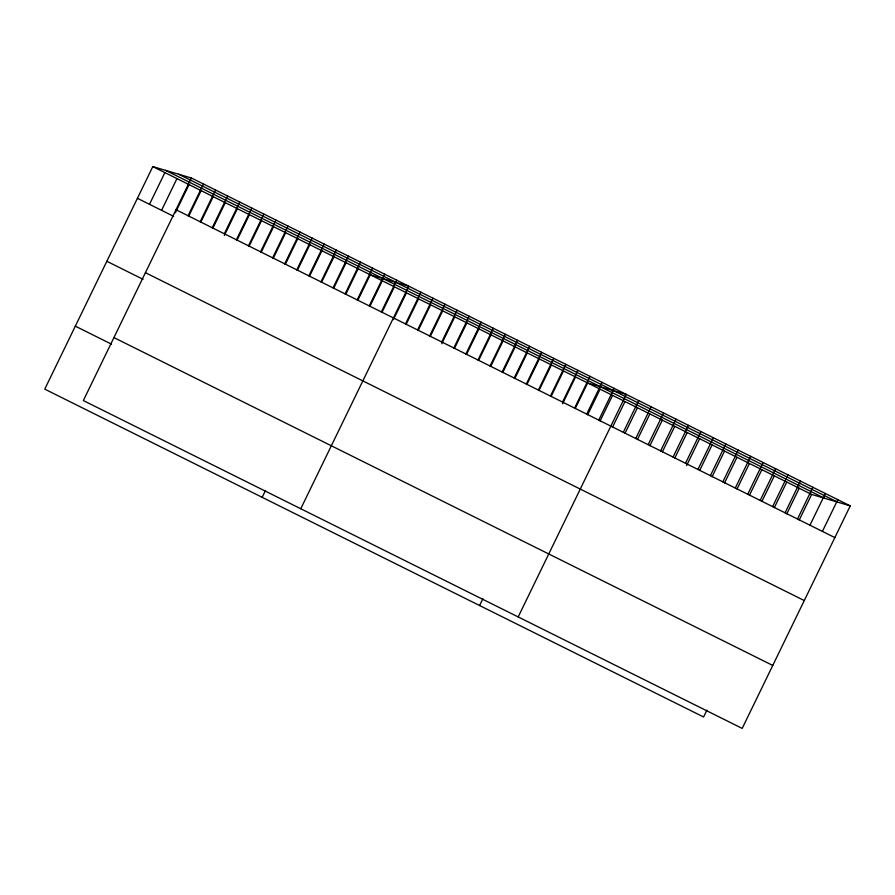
<?xml version="1.0" encoding="UTF-8"?>
<svg xmlns="http://www.w3.org/2000/svg" width="895" height="895" viewBox="0 0 895 895"><rect width="100%" height="100%" fill="white"/><g stroke="black" fill="none" stroke-linecap="round" stroke-linejoin="round"><path stroke-width="1.34" d="M191.407 178.004L83.347 400.557L742.19 728.407L850.25 505.865L191.407 178.004L152.81 166.593L44.75 389.135L703.593 716.996L706.927 710.127M149.487 204.317L164.893 172.601M161.57 210.325L176.964 178.608M175.42 212.686L189.046 184.616M188.084 215.74L203.489 184.023M188.688 216.254L201.129 190.635M200.167 221.747L215.561 190.031M200.771 222.262L213.2 196.643M212.238 227.755L227.643 196.039M212.842 228.27L225.283 202.65M224.321 233.774L239.726 202.046M224.332 235.508L237.365 208.669M236.403 239.782L251.797 208.065M237.007 240.296L249.436 214.677M248.474 245.789L263.88 214.073M249.078 246.304L261.519 220.685M260.557 251.797L275.962 220.08M261.161 252.312L273.601 226.692M272.639 257.816L288.033 226.088M273.243 258.331L285.673 232.711M284.711 263.824L300.116 232.107M285.315 264.338L297.755 238.719M296.793 269.831L312.198 238.115M297.397 270.346L309.838 244.727M308.876 275.85L324.27 244.122M309.48 276.354L321.909 250.734M320.947 281.858L336.352 250.141M321.551 282.373L333.992 256.753M333.029 287.866L348.435 256.149M333.634 288.38L346.074 262.761M345.112 293.873L360.506 262.157M345.716 294.388L358.145 268.768M357.183 299.892L372.589 268.164M262.168 497.329L265.502 490.46M357.787 300.407L370.228 274.787L408.825 286.199L300.765 508.74M369.266 305.9L384.671 274.183M369.87 306.414L382.31 280.795M381.348 311.907L396.742 280.191M381.952 312.422L394.393 286.803M393.431 319.649L406.464 292.81M405.502 323.934L420.907 292.217M406.106 324.449L418.547 298.829M417.585 329.942L432.979 298.225M418.189 330.456L430.629 304.837M429.656 335.949L445.061 304.233M430.26 336.464L442.701 310.845M441.738 341.968L457.144 310.241M441.75 343.702L454.783 316.852M453.821 347.976L469.215 316.259M454.425 348.491L466.866 322.871M465.892 353.984L481.297 322.267M466.496 354.498L478.937 328.879M477.975 359.991L493.38 328.275M478.579 360.506L491.019 334.887M490.057 366.01L505.451 334.282M490.661 366.525L503.102 340.906M502.129 372.018L517.534 340.301M502.733 372.533L515.173 346.913M514.211 378.026L529.616 346.309M514.815 378.54L527.256 352.921M526.294 384.044L541.688 352.317M526.898 384.548L539.338 358.929M538.365 390.052L553.77 358.336M538.969 390.567L551.409 364.947M550.447 396.06L565.853 364.343M551.051 396.575L563.492 370.955M562.53 402.068L577.924 370.351M562.541 403.802L575.574 376.963M574.601 408.086L590.006 376.359M479.586 605.523L482.92 598.654M575.205 408.601L587.646 382.982L626.243 394.393L518.183 616.935M586.684 414.094L602.089 382.378M587.657 414.788L600.097 389.168M598.766 420.102L614.16 388.385M600.097 420.986L612.538 395.366M612.538 427.172L624.978 401.553M623.289 432.307L638.683 400.591M624.99 433.37L637.43 407.751M635.73 438.505L651.135 406.777M637.43 439.557L649.871 413.937M648.17 444.692L663.575 412.975M649.882 445.755L662.322 420.135M660.622 450.89L676.027 419.162M662.322 451.941L674.763 426.322M673.062 457.076L688.468 425.36M674.763 458.139L687.203 432.52M685.514 463.274L700.908 431.558M686.622 465.557L699.655 438.707M697.955 469.461L713.36 437.744M699.655 470.524L712.096 444.904M710.395 475.659L725.8 443.942M712.096 476.722L724.536 451.102M722.847 481.846L738.252 450.129M724.547 482.908L736.988 457.289M735.287 488.043L750.692 456.327M736.988 489.106L749.428 463.487M747.739 494.241L763.133 462.514M749.439 495.293L761.88 469.674M760.179 500.428L775.585 468.711M761.88 501.491L774.32 475.871M772.62 506.626L788.025 474.898M774.32 507.678L786.761 482.058M785.072 512.813L800.466 481.096M786.772 513.875L799.213 488.256M797.512 519.01L812.917 487.283M799.213 520.073L811.653 494.443L850.25 505.865M809.964 525.197L825.358 493.481M822.404 531.395L837.809 499.678M178.676 174.234L837.519 502.095M165.553 170.352L824.396 498.213M152.81 166.593L811.653 494.443M176.002 209.732L834.845 537.582M137.405 198.31L173.641 216.344M145.426 272.695L804.269 600.556M106.829 261.284L143.066 279.318M113.922 337.583L772.765 665.444M75.325 326.16L111.562 344.195"/></g></svg>
